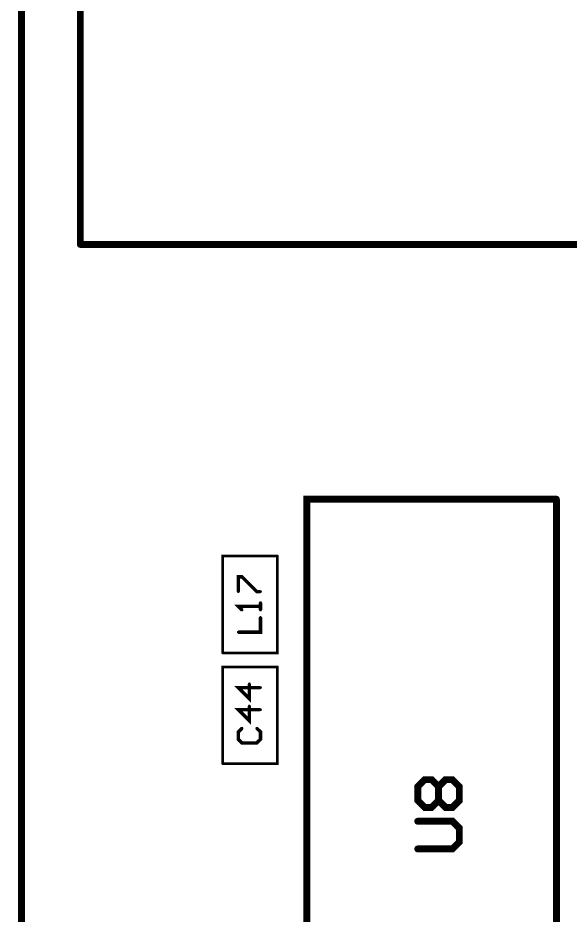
# Model space of a CAD drawing. Extents: x -4.2 to 14.8, y -3.5 to 8.8.
# Drawn here: x -0.00024 to 0.000557, y 0.002637 to 0.003932 of the extents above; entities that cross this region are included whole.
import ezdxf

# ---------------------------------------------------------------- set-up
doc = ezdxf.new("R2010")
doc.units = 0
doc.layers.add('2D_LINE_00', color=1, linetype='CONTINUOUS')

# ---------------------------------------------------------------- blocks, each defined once
blk = doc.blocks.new('SMOOTH_0$00001')
at = {"const_width": 0.00000499}
blk.add_lwpolyline([(-0.0000025, 0, 1), (0.0000025, 0, 1)], format="xyb", close=True, dxfattribs=at)
blk = doc.blocks.new('DRAWING_83')
at = {"layer": '2D_LINE_00', "const_width": 0.00001}
blk.add_lwpolyline([(0, 0), (0, 0.001195)], dxfattribs=at)
at = {"layer": '2D_LINE_00'}
for p in [(0, 0.001195), (0, 0)]:
    blk.add_blockref('SMOOTH_0$00001', p, dxfattribs=at)
blk = doc.blocks.new('DRAWING_84')
at = {"layer": '2D_LINE_00', "const_width": 0.00001}
blk.add_lwpolyline([(0, 0), (0.002195, 0), (0.002195, 0.001195)], dxfattribs=at)
at = {"layer": '2D_LINE_00'}
blk.add_blockref('SMOOTH_0$00001', (0, 0), dxfattribs=at)
blk = doc.blocks.new('DRAWING_302')
at = {"layer": '2D_LINE_00', "const_width": 0.00001}
blk.add_lwpolyline([(0, 0), (0, 0.00083), (0.00036, 0.00083)], dxfattribs=at)
at = {"layer": '2D_LINE_00'}
for p in [(0, 0.00083), (0.00036, 0.00083), (0, 0)]:
    blk.add_blockref('SMOOTH_0$00001', p, dxfattribs=at)
blk = doc.blocks.new('DRAWING_303')
at = {"layer": '2D_LINE_00', "const_width": 0.00001}
blk.add_lwpolyline([(0, 0), (0, 0.00083)], dxfattribs=at)
at = {"layer": '2D_LINE_00'}
for p in [(0, 0.00083), (0, 0)]:
    blk.add_blockref('SMOOTH_0$00001', p, dxfattribs=at)
blk = doc.blocks.new('DRAWING_310')
at = {"layer": '2D_LINE_00', "const_width": 0.00001}
blk.add_lwpolyline([(0, 0), (0, 0.0074)], dxfattribs=at)
blk = doc.blocks.new('DRAWING_548')
at = {"layer": '2D_LINE_00', "const_width": 0.00001}
blk.add_lwpolyline([(0, 0), (0.00005, 0), (0.00006, 0.00001), (0.00006, 0.00003), (0.00005, 0.00004), (0, 0.00004)], dxfattribs=at)
at = {"layer": '2D_LINE_00'}
for p in [(0, 0.00004), (0.00005, 0.00004), (0.00006, 0.00003), (0.00006, 0.00001), (0, 0), (0.00005, 0)]:
    blk.add_blockref('SMOOTH_0$00001', p, dxfattribs=at)
blk = doc.blocks.new('DRAWING_549')
at = {"layer": '2D_LINE_00', "const_width": 0.00001}
blk.add_lwpolyline([(0, 0), (-0.00001, 0.00001), (-0.00001, 0.00003), (0, 0.00004), (0.00001, 0.00004), (0.00002, 0.00003), (0.00003, 0.00004), (0.00004, 0.00004), (0.00005, 0.00003), (0.00005, 0.00001), (0.00004, 0), (0.00003, 0), (0.00002, 0.00001), (0.00001, 0), (0, 0)], dxfattribs=at)
at = {"layer": '2D_LINE_00'}
for p in [(0, 0.00004), (0.00001, 0.00004), (0.00003, 0.00004), (0.00004, 0.00004), (-0.00001, 0.00003), (0.00002, 0.00003), (0.00005, 0.00003), (-0.00001, 0.00001), (0.00002, 0.00001), (0.00005, 0.00001), (0, 0), (0, 0), (0.00001, 0), (0.00003, 0), (0.00004, 0)]:
    blk.add_blockref('SMOOTH_0$00001', p, dxfattribs=at)
blk = doc.blocks.new('DRAWING_550')
at = {"layer": '2D_LINE_00', "const_width": 0.00001}
blk.add_lwpolyline([(0, 0), (0, 0.00002)], dxfattribs=at)
at = {"layer": '2D_LINE_00'}
for p in [(0, 0.00002), (0, 0)]:
    blk.add_blockref('SMOOTH_0$00001', p, dxfattribs=at)
blk = doc.blocks.new('SMOOTH_0$000003937')
at = {"const_width": 0.00000197}
blk.add_lwpolyline([(-0.000001, 0, 1), (0.000001, 0, 1)], format="xyb", close=True, dxfattribs=at)
blk = doc.blocks.new('DRAWING_877')
at = {"layer": '2D_LINE_00', "const_width": 0.00000394}
blk.add_lwpolyline([(0, 0), (0.0000787, 0), (0.0000787, 0.0001398)], dxfattribs=at)
at = {"layer": '2D_LINE_00'}
for p in [(0.0000787, 0.0001398), (0, 0), (0.0000787, 0)]:
    blk.add_blockref('SMOOTH_0$000003937', p, dxfattribs=at)
blk = doc.blocks.new('DRAWING_878')
at = {"layer": '2D_LINE_00', "const_width": 0.00000394}
blk.add_lwpolyline([(0, 0), (0, 0.0001398), (0.0000787, 0.0001398)], dxfattribs=at)
at = {"layer": '2D_LINE_00'}
for p in [(0, 0.0001398), (0.0000787, 0.0001398), (0, 0)]:
    blk.add_blockref('SMOOTH_0$000003937', p, dxfattribs=at)
blk = doc.blocks.new('DRAWING_1092')
at = {"layer": '2D_LINE_00', "const_width": 0.00000394}
blk.add_lwpolyline([(0, 0), (0.0000787, 0), (0.0000787, 0.0001398)], dxfattribs=at)
at = {"layer": '2D_LINE_00'}
for p in [(0.0000787, 0.0001398), (0, 0), (0.0000787, 0)]:
    blk.add_blockref('SMOOTH_0$000003937', p, dxfattribs=at)
blk = doc.blocks.new('DRAWING_1093')
at = {"layer": '2D_LINE_00', "const_width": 0.00000394}
blk.add_lwpolyline([(0, 0), (0, 0.0001398), (0.0000787, 0.0001398)], dxfattribs=at)
at = {"layer": '2D_LINE_00'}
for p in [(0, 0.0001398), (0.0000787, 0.0001398), (0, 0)]:
    blk.add_blockref('SMOOTH_0$000003937', p, dxfattribs=at)
blk = doc.blocks.new('DRAWING_2666')
at = {"layer": '2D_LINE_00', "const_width": 0.00000501}
blk.add_lwpolyline([(0, 0), (-0.0000053, -0.0000053), (-0.0000053, -0.000016), (0, -0.0000213), (0.0000213, -0.0000213), (0.0000267, -0.000016), (0.0000267, -0.0000053), (0.0000213, 0)], dxfattribs=at)
at = {"layer": '2D_LINE_00'}
for p in [(0, 0), (0.0000213, 0), (-0.0000053, -0.0000053), (0.0000267, -0.0000053), (-0.0000053, -0.000016), (0, -0.0000213), (0.0000213, -0.0000213), (0.0000267, -0.000016)]:
    blk.add_blockref('SMOOTH_0$000003937', p, dxfattribs=at)
blk = doc.blocks.new('DRAWING_2667')
at = {"layer": '2D_LINE_00', "const_width": 0.00000501}
blk.add_lwpolyline([(0, 0), (-0.000032, 0), (-0.000016, -0.000016), (-0.000016, 0.0000053)], dxfattribs=at)
at = {"layer": '2D_LINE_00'}
for p in [(-0.000032, 0), (-0.000016, 0.0000053), (0, 0), (-0.000016, -0.000016)]:
    blk.add_blockref('SMOOTH_0$000003937', p, dxfattribs=at)
blk = doc.blocks.new('DRAWING_2668')
at = {"layer": '2D_LINE_00', "const_width": 0.00000501}
blk.add_lwpolyline([(0, 0), (-0.000032, 0), (-0.000016, -0.000016), (-0.000016, 0.0000054)], dxfattribs=at)
at = {"layer": '2D_LINE_00'}
for p in [(-0.000032, 0), (-0.000016, 0.0000054), (0, 0), (-0.000016, -0.000016)]:
    blk.add_blockref('SMOOTH_0$000003937', p, dxfattribs=at)
blk = doc.blocks.new('DRAWING_2770')
at = {"layer": '2D_LINE_00', "const_width": 0.00000501}
blk.add_lwpolyline([(0, 0), (0.000032, 0), (0.000032, 0.0000213)], dxfattribs=at)
at = {"layer": '2D_LINE_00'}
for p in [(0.000032, 0.0000213), (0, 0), (0.000032, 0)]:
    blk.add_blockref('SMOOTH_0$000003937', p, dxfattribs=at)
blk = doc.blocks.new('DRAWING_2771')
at = {"layer": '2D_LINE_00', "const_width": 0.00000501}
blk.add_lwpolyline([(0, 0), (0, 0.0000107), (0, 0.0000053), (-0.000032, 0.0000053), (-0.0000267, 0)], dxfattribs=at)
at = {"layer": '2D_LINE_00'}
for p in [(-0.000032, 0.0000053), (-0.0000267, 0), (0, 0.0000107), (0, 0.0000053), (0, 0)]:
    blk.add_blockref('SMOOTH_0$000003937', p, dxfattribs=at)
blk = doc.blocks.new('DRAWING_2772')
at = {"layer": '2D_LINE_00', "const_width": 0.00000501}
blk.add_lwpolyline([(0, 0), (0, 0.0000213), (0.0000053, 0.0000213), (0.0000267, 0), (0.000032, 0)], dxfattribs=at)
at = {"layer": '2D_LINE_00'}
for p in [(0, 0.0000213), (0.0000053, 0.0000213), (0, 0), (0.0000267, 0), (0.000032, 0)]:
    blk.add_blockref('SMOOTH_0$000003937', p, dxfattribs=at)

msp = doc.modelspace()

# ---------------------------------------------------------------- block references
for name, p in [('DRAWING_310', (-0.000235, -0.0002)), ('DRAWING_83', (-0.00015, 0.003605)), ('DRAWING_84', (-0.00015, 0.003605)), ('DRAWING_302', (0.000177, 0.002407)), ('DRAWING_303', (0.000537, 0.002407)), ('DRAWING_1092', (0.0000556, 0.0030151)), ('DRAWING_1093', (0.0000556, 0.0030151)), ('DRAWING_2772', (0.000078, 0.0031036)), ('DRAWING_2771', (0.00011, 0.003077)), ('DRAWING_2770', (0.000078, 0.003045)), ('DRAWING_877', (0.0000556, 0.0028551)), ('DRAWING_878', (0.0000556, 0.0028551)), ('DRAWING_2668', (0.00011, 0.002965)), ('DRAWING_2667', (0.00011, 0.002933)), ('DRAWING_2666', (0.0000833, 0.0029063)), ('DRAWING_549', (0.000347, 0.002792)), ('DRAWING_550', (0.000367, 0.002802)), ('DRAWING_548', (0.000337, 0.002732))]:
    msp.add_blockref(name, p)

doc.saveas('drawing.dxf')
